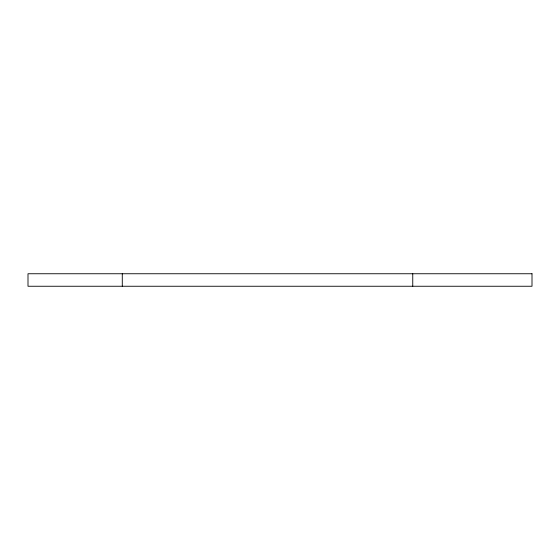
<?xml version="1.0" encoding="UTF-8"?>
<svg xmlns="http://www.w3.org/2000/svg" width="560" height="560" viewBox="0 0 560 560"><rect width="100%" height="100%" fill="white"/><g stroke="black" fill="none" stroke-linecap="round" stroke-linejoin="round"><path stroke-width="0.84" d="M412.755 273.749L412.755 286.251M122.283 273.749L122.283 286.251M532 273.749L28 273.749L28 286.251L532 286.251L532 273.749"/></g></svg>
